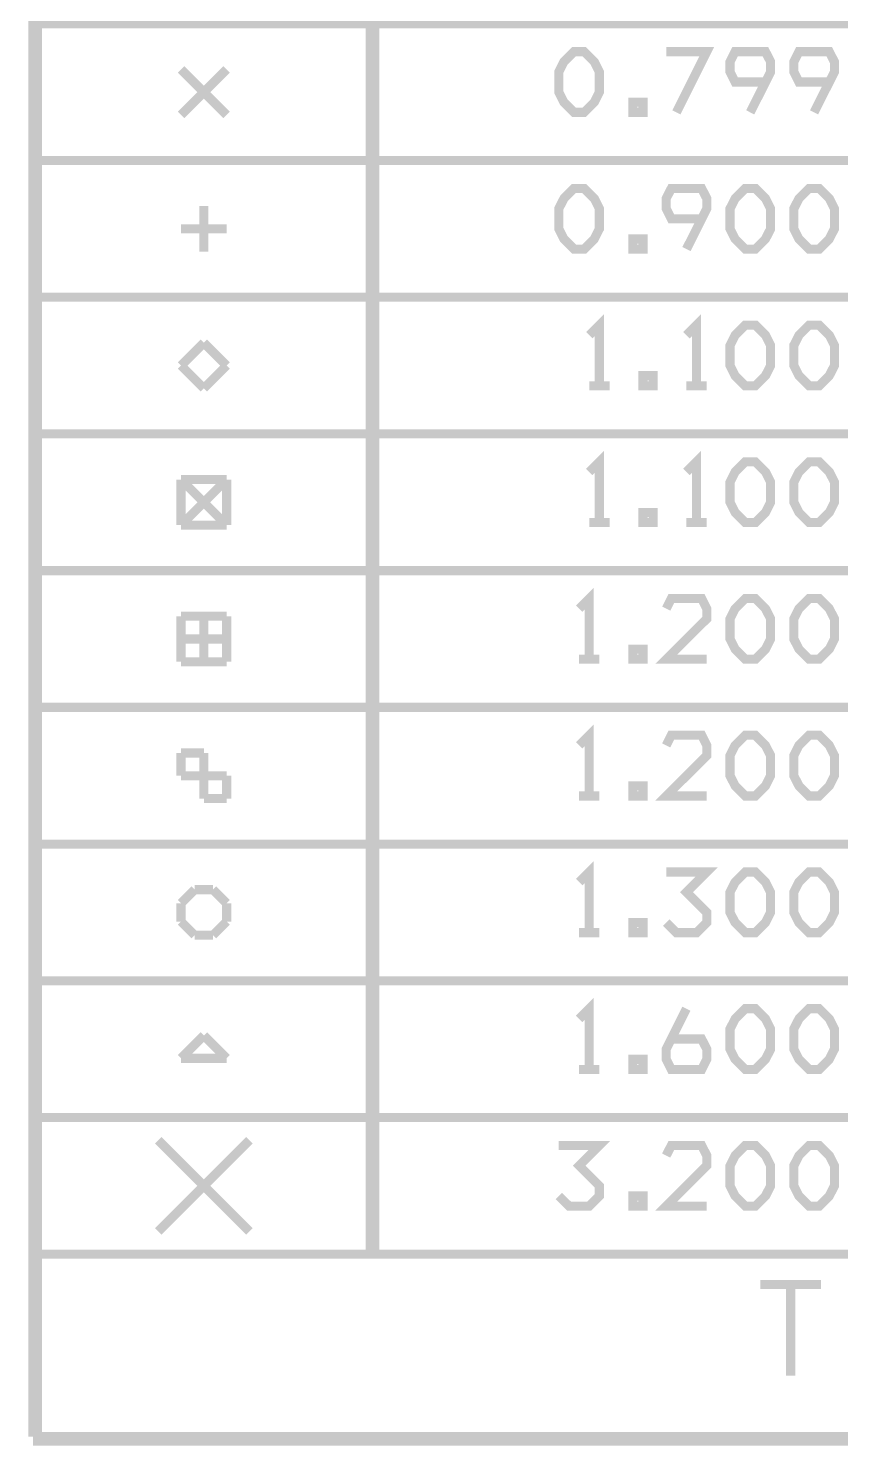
# Model space of a CAD drawing. Extents: x -5 to 157, y -120 to 103.
# Drawn here: x 61.98 to 84.61, y -120.27 to -80.77 of the extents above; entities that cross this region are included whole.
import ezdxf

# ---------------------------------------------------------------- set-up
doc = ezdxf.new("R2010")
doc.units = 0
doc.header["$MEASUREMENT"] = 0
doc.layers.add('22-304-2_DRD', color=7, linetype='CONTINUOUS')

msp = doc.modelspace()

# ---------------------------------------------------------------- linework, layer by layer
at = {"layer": '22-304-2_DRD', "const_width": 0.254}
for points in [[(62.103, -120.015), (62.103, -66.675)], [(62.23, -120.015), (62.23, -66.675)], [(71.501, -114.935), (71.501, -71.755)], [(71.628, -114.935), (71.628, -71.755)], [(156.845, -80.645), (62.23, -80.645)], [(77.18044, -83.11388), (76.8985, -82.83194), (76.75626, -82.55), (76.75626, -81.98612), (76.8985, -81.70418), (77.18044, -81.42224), (77.46238, -81.42224), (77.74432, -81.70418), (77.88656, -81.98612), (77.88656, -82.55), (77.74432, -82.83194), (77.46238, -83.11388), (77.18044, -83.11388)], [(80.03032, -83.11388), (80.87868, -81.42224), (79.74838, -81.42224)], [(82.51444, -82.26806), (81.66862, -82.26806), (81.52638, -81.98612), (81.52638, -81.70418), (81.66862, -81.42224), (82.51444, -81.42224), (82.65668, -81.70418), (82.65668, -81.98612), (82.09026, -83.11388)], [(84.29244, -82.26806), (83.44662, -82.26806), (83.30438, -81.98612), (83.30438, -81.70418), (83.44662, -81.42224), (84.29244, -81.42224), (84.43468, -81.70418), (84.43468, -81.98612), (83.86826, -83.11388)], [(67.5005, -81.915), (66.2305, -83.185)], [(67.5005, -83.185), (66.2305, -81.915)], [(78.81874, -83.11388), (79.10068, -83.11388), (79.10068, -82.83194), (78.81874, -82.83194), (78.81874, -83.11388)], [(156.845, -84.455), (62.23, -84.455)], [(77.18044, -86.92388), (76.8985, -86.64194), (76.75626, -86.36), (76.75626, -85.79612), (76.8985, -85.51418), (77.18044, -85.23224), (77.46238, -85.23224), (77.74432, -85.51418), (77.88656, -85.79612), (77.88656, -86.36), (77.74432, -86.64194), (77.46238, -86.92388), (77.18044, -86.92388)], [(80.73644, -86.07806), (79.89062, -86.07806), (79.74838, -85.79612), (79.74838, -85.51418), (79.89062, -85.23224), (80.73644, -85.23224), (80.87868, -85.51418), (80.87868, -85.79612), (80.31226, -86.92388)], [(81.95056, -86.92388), (81.66862, -86.64194), (81.52638, -86.36), (81.52638, -85.79612), (81.66862, -85.51418), (81.95056, -85.23224), (82.2325, -85.23224), (82.51444, -85.51418), (82.65668, -85.79612), (82.65668, -86.36), (82.51444, -86.64194), (82.2325, -86.92388), (81.95056, -86.92388)], [(83.72856, -86.92388), (83.44662, -86.64194), (83.30438, -86.36), (83.30438, -85.79612), (83.44662, -85.51418), (83.72856, -85.23224), (84.0105, -85.23224), (84.29244, -85.51418), (84.43468, -85.79612), (84.43468, -86.36), (84.29244, -86.64194), (84.0105, -86.92388), (83.72856, -86.92388)], [(66.8655, -85.725), (66.8655, -86.995)], [(67.5005, -86.36), (66.2305, -86.36)], [(78.81874, -86.92388), (79.10068, -86.92388), (79.10068, -86.64194), (78.81874, -86.64194), (78.81874, -86.92388)], [(156.845, -88.265), (62.23, -88.265)], [(77.88656, -90.73388), (77.88656, -89.04224), (77.60462, -89.32418)], [(80.5942, -90.73388), (80.5942, -89.04224), (80.31226, -89.32418)], [(81.95056, -90.73388), (81.66862, -90.45194), (81.52638, -90.17), (81.52638, -89.60612), (81.66862, -89.32418), (81.95056, -89.04224), (82.2325, -89.04224), (82.51444, -89.32418), (82.65668, -89.60612), (82.65668, -90.17), (82.51444, -90.45194), (82.2325, -90.73388), (81.95056, -90.73388)], [(83.72856, -90.73388), (83.44662, -90.45194), (83.30438, -90.17), (83.30438, -89.60612), (83.44662, -89.32418), (83.72856, -89.04224), (84.0105, -89.04224), (84.29244, -89.32418), (84.43468, -89.60612), (84.43468, -90.17), (84.29244, -90.45194), (84.0105, -90.73388), (83.72856, -90.73388)], [(66.8655, -89.535), (66.2305, -90.17)], [(67.5005, -90.17), (66.8655, -89.535)], [(66.2305, -90.17), (66.8655, -90.805)], [(66.8655, -90.805), (67.5005, -90.17)], [(79.10068, -90.73388), (79.38262, -90.73388), (79.38262, -90.45194), (79.10068, -90.45194), (79.10068, -90.73388)], [(78.1685, -90.73388), (77.60462, -90.73388)], [(80.87868, -90.73388), (80.31226, -90.73388)], [(156.845, -92.075), (62.23, -92.075)], [(77.88656, -94.54388), (77.88656, -92.85224), (77.60462, -93.13418)], [(80.5942, -94.54388), (80.5942, -92.85224), (80.31226, -93.13418)], [(81.95056, -94.54388), (81.66862, -94.26194), (81.52638, -93.98), (81.52638, -93.41612), (81.66862, -93.13418), (81.95056, -92.85224), (82.2325, -92.85224), (82.51444, -93.13418), (82.65668, -93.41612), (82.65668, -93.98), (82.51444, -94.26194), (82.2325, -94.54388), (81.95056, -94.54388)], [(83.72856, -94.54388), (83.44662, -94.26194), (83.30438, -93.98), (83.30438, -93.41612), (83.44662, -93.13418), (83.72856, -92.85224), (84.0105, -92.85224), (84.29244, -93.13418), (84.43468, -93.41612), (84.43468, -93.98), (84.29244, -94.26194), (84.0105, -94.54388), (83.72856, -94.54388)], [(66.2305, -93.345), (66.2305, -94.615)], [(67.5005, -93.345), (66.2305, -93.345)], [(67.5005, -93.345), (66.2305, -94.615)], [(67.5005, -94.615), (66.2305, -93.345)], [(67.5005, -94.615), (67.5005, -93.345)], [(79.10068, -94.54388), (79.38262, -94.54388), (79.38262, -94.26194), (79.10068, -94.26194), (79.10068, -94.54388)], [(66.2305, -94.615), (67.5005, -94.615)], [(78.1685, -94.54388), (77.60462, -94.54388)], [(80.87868, -94.54388), (80.31226, -94.54388)], [(156.845, -95.885), (62.23, -95.885)], [(77.60462, -98.35388), (77.60462, -96.66224), (77.32268, -96.94418)], [(80.87868, -98.35388), (79.74838, -98.35388), (80.87868, -97.22612), (80.87868, -96.94418), (80.73644, -96.66224), (79.89062, -96.66224), (79.74838, -96.94418)], [(81.95056, -98.35388), (81.66862, -98.07194), (81.52638, -97.79), (81.52638, -97.22612), (81.66862, -96.94418), (81.95056, -96.66224), (82.2325, -96.66224), (82.51444, -96.94418), (82.65668, -97.22612), (82.65668, -97.79), (82.51444, -98.07194), (82.2325, -98.35388), (81.95056, -98.35388)], [(83.72856, -98.35388), (83.44662, -98.07194), (83.30438, -97.79), (83.30438, -97.22612), (83.44662, -96.94418), (83.72856, -96.66224), (84.0105, -96.66224), (84.29244, -96.94418), (84.43468, -97.22612), (84.43468, -97.79), (84.29244, -98.07194), (84.0105, -98.35388), (83.72856, -98.35388)], [(66.2305, -97.155), (66.2305, -98.425)], [(67.5005, -97.155), (66.2305, -97.155)], [(66.8655, -97.155), (66.8655, -98.425)], [(67.5005, -98.425), (67.5005, -97.155)], [(67.5005, -97.79), (66.2305, -97.79)], [(78.81874, -98.35388), (79.10068, -98.35388), (79.10068, -98.07194), (78.81874, -98.07194), (78.81874, -98.35388)], [(66.2305, -98.425), (67.5005, -98.425)], [(77.88656, -98.35388), (77.32268, -98.35388)], [(156.845, -99.695), (62.23, -99.695)], [(77.60462, -102.16388), (77.60462, -100.47224), (77.32268, -100.75418)], [(80.87868, -102.16388), (79.74838, -102.16388), (80.87868, -101.03612), (80.87868, -100.75418), (80.73644, -100.47224), (79.89062, -100.47224), (79.74838, -100.75418)], [(81.95056, -102.16388), (81.66862, -101.88194), (81.52638, -101.6), (81.52638, -101.03612), (81.66862, -100.75418), (81.95056, -100.47224), (82.2325, -100.47224), (82.51444, -100.75418), (82.65668, -101.03612), (82.65668, -101.6), (82.51444, -101.88194), (82.2325, -102.16388), (81.95056, -102.16388)], [(83.72856, -102.16388), (83.44662, -101.88194), (83.30438, -101.6), (83.30438, -101.03612), (83.44662, -100.75418), (83.72856, -100.47224), (84.0105, -100.47224), (84.29244, -100.75418), (84.43468, -101.03612), (84.43468, -101.6), (84.29244, -101.88194), (84.0105, -102.16388), (83.72856, -102.16388)], [(66.2305, -100.965), (66.2305, -101.6)], [(66.8655, -100.965), (66.2305, -100.965)], [(66.8655, -102.235), (66.8655, -100.965)], [(66.2305, -101.6), (67.5005, -101.6)], [(67.5005, -101.6), (67.5005, -102.235)], [(78.81874, -102.16388), (79.10068, -102.16388), (79.10068, -101.88194), (78.81874, -101.88194), (78.81874, -102.16388)], [(67.5005, -102.235), (66.8655, -102.235)], [(77.88656, -102.16388), (77.32268, -102.16388)], [(156.845, -103.505), (62.23, -103.505)], [(77.60462, -105.97388), (77.60462, -104.28224), (77.32268, -104.56418)], [(79.74838, -105.69194), (80.03032, -105.97388), (80.5942, -105.97388), (80.87868, -105.69194), (80.87868, -105.41), (80.31226, -104.84612), (80.87868, -104.28224), (79.74838, -104.28224)], [(81.95056, -105.97388), (81.66862, -105.69194), (81.52638, -105.41), (81.52638, -104.84612), (81.66862, -104.56418), (81.95056, -104.28224), (82.2325, -104.28224), (82.51444, -104.56418), (82.65668, -104.84612), (82.65668, -105.41), (82.51444, -105.69194), (82.2325, -105.97388), (81.95056, -105.97388)], [(83.72856, -105.97388), (83.44662, -105.69194), (83.30438, -105.41), (83.30438, -104.84612), (83.44662, -104.56418), (83.72856, -104.28224), (84.0105, -104.28224), (84.29244, -104.56418), (84.43468, -104.84612), (84.43468, -105.41), (84.29244, -105.69194), (84.0105, -105.97388), (83.72856, -105.97388)], [(66.6115, -104.775), (66.2305, -105.156)], [(67.1195, -104.775), (66.6115, -104.775)], [(67.5005, -105.156), (67.1195, -104.775)], [(66.2305, -105.156), (66.2305, -105.664)], [(67.5005, -105.664), (67.5005, -105.156)], [(66.2305, -105.664), (66.6115, -106.045)], [(67.1195, -106.045), (67.5005, -105.664)], [(77.88656, -105.97388), (77.32268, -105.97388)], [(78.81874, -105.97388), (79.10068, -105.97388), (79.10068, -105.69194), (78.81874, -105.69194), (78.81874, -105.97388)], [(66.6115, -106.045), (67.1195, -106.045)], [(156.845, -107.315), (62.23, -107.315)], [(77.60462, -109.78388), (77.60462, -108.09224), (77.32268, -108.37418)], [(79.89062, -108.93806), (80.73644, -108.93806), (80.87868, -109.22), (80.87868, -109.50194), (80.73644, -109.78388), (79.89062, -109.78388), (79.74838, -109.50194), (79.74838, -109.22), (80.31226, -108.09224)], [(81.95056, -109.78388), (81.66862, -109.50194), (81.52638, -109.22), (81.52638, -108.65612), (81.66862, -108.37418), (81.95056, -108.09224), (82.2325, -108.09224), (82.51444, -108.37418), (82.65668, -108.65612), (82.65668, -109.22), (82.51444, -109.50194), (82.2325, -109.78388), (81.95056, -109.78388)], [(83.72856, -109.78388), (83.44662, -109.50194), (83.30438, -109.22), (83.30438, -108.65612), (83.44662, -108.37418), (83.72856, -108.09224), (84.0105, -108.09224), (84.29244, -108.37418), (84.43468, -108.65612), (84.43468, -109.22), (84.29244, -109.50194), (84.0105, -109.78388), (83.72856, -109.78388)], [(66.8655, -108.839), (66.2305, -109.474)], [(67.5005, -109.474), (66.8655, -108.839)], [(66.2305, -109.474), (67.5005, -109.474)], [(78.81874, -109.78388), (79.10068, -109.78388), (79.10068, -109.50194), (78.81874, -109.50194), (78.81874, -109.78388)], [(77.88656, -109.78388), (77.32268, -109.78388)], [(156.845, -111.125), (62.23, -111.125)], [(68.1355, -111.76), (65.5955, -114.3)], [(68.1355, -114.3), (65.5955, -111.76)], [(76.75626, -113.31194), (77.04074, -113.59388), (77.60462, -113.59388), (77.88656, -113.31194), (77.88656, -113.03), (77.32268, -112.46612), (77.88656, -111.90224), (76.75626, -111.90224)], [(80.87868, -113.59388), (79.74838, -113.59388), (80.87868, -112.46612), (80.87868, -112.18418), (80.73644, -111.90224), (79.89062, -111.90224), (79.74838, -112.18418)], [(81.95056, -113.59388), (81.66862, -113.31194), (81.52638, -113.03), (81.52638, -112.46612), (81.66862, -112.18418), (81.95056, -111.90224), (82.2325, -111.90224), (82.51444, -112.18418), (82.65668, -112.46612), (82.65668, -113.03), (82.51444, -113.31194), (82.2325, -113.59388), (81.95056, -113.59388)], [(83.72856, -113.59388), (83.44662, -113.31194), (83.30438, -113.03), (83.30438, -112.46612), (83.44662, -112.18418), (83.72856, -111.90224), (84.0105, -111.90224), (84.29244, -112.18418), (84.43468, -112.46612), (84.43468, -113.03), (84.29244, -113.31194), (84.0105, -113.59388), (83.72856, -113.59388)], [(78.81874, -113.59388), (79.10068, -113.59388), (79.10068, -113.31194), (78.81874, -113.31194), (78.81874, -113.59388)], [(156.845, -114.935), (62.23, -114.935)], [(84.06384, -115.78082), (82.36966, -115.78082)], [(83.21548, -118.32082), (83.21548, -115.78082)], [(156.972, -120.142), (62.103, -120.142)], [(156.845, -120.015), (62.23, -120.015)]]:
    msp.add_lwpolyline(points, dxfattribs=at)

doc.saveas('drawing.dxf')
